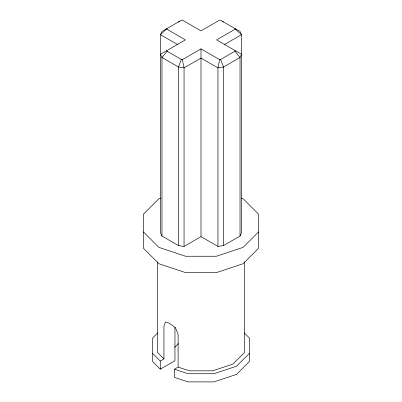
<?xml version="1.0" encoding="UTF-8"?>
<svg xmlns="http://www.w3.org/2000/svg" width="402" height="402" viewBox="0 0 402 402"><rect width="100%" height="100%" fill="white"/><g stroke="black" fill="none" stroke-linecap="round" stroke-linejoin="round"><path stroke-width="0.6" d="M235.245 50.627L234.979 51.195L220.618 59.486L219.633 59.642L217.949 67.868L217.949 246.436L223.532 245.572L240.029 236.044L241.527 232.823L241.527 34.683L240.029 31.462L220.718 20.311L219.633 20.1L201 30.859L182.367 20.1L181.382 20.251L161.971 31.462L160.473 34.683L160.473 232.823L161.971 236.044L178.468 245.572L184.051 246.436L201 236.647L217.949 246.436M166.755 50.627L167.121 51.255L181.282 59.431L178.468 67.003L178.468 245.572M177.423 44.471L160.473 34.683L167.021 28.542M167.121 51.255L161.971 57.481L161.971 236.044M258.531 231.939L243.115 247.351L216.417 256.25L185.583 256.25L158.885 247.351L143.469 231.939M157.664 332.987L152.458 338.188L152.458 361.383L160.282 369.207L174.945 360.74L174.945 327.288M174.614 347.343L178.433 343.524M249.541 353.207L236.532 366.212L214.005 373.724L187.995 373.724L174.443 369.207L174.443 377.383L187.995 381.9L214.005 381.9L236.532 374.393L249.541 361.383L249.541 338.188L244.326 332.977M181.282 59.431L182.367 59.642L201 48.883L219.633 59.642M224.577 44.471L241.527 34.683L235.245 29.115L216.613 39.868L241.527 54.255L240.029 57.481L240.029 236.044M160.282 369.207L160.282 361.031L163.946 358.911L163.946 326.203L165.468 321.937L169.131 323.208L175.483 327.72L178.111 334.379L178.111 367.091L174.443 369.207M160.664 198.126L158.885 198.719L143.469 214.135L143.469 248.29L158.885 263.707L185.583 272.606L216.417 272.606L243.115 263.707L258.531 248.29L258.531 214.135L243.115 198.719L241.336 198.126M178.468 21.934L179.709 21.743M222.291 21.743L223.532 21.934M178.111 367.091L189.337 370.83L212.663 370.83L232.869 364.096L244.532 352.433L244.532 261.757M166.755 29.115L185.387 39.868L160.473 54.255L161.971 57.481L178.468 67.003L184.051 67.868L201 58.084L217.949 67.868L223.532 67.003L240.029 57.481L234.979 51.195M163.946 358.911L157.468 352.433L157.468 261.757M152.458 353.207L160.282 361.031M234.879 28.487L235.245 29.115M220.618 59.486L223.532 67.003L223.532 245.572M182.367 59.642L184.051 67.868L184.051 246.436M201 48.883L201 236.647"/></g></svg>
